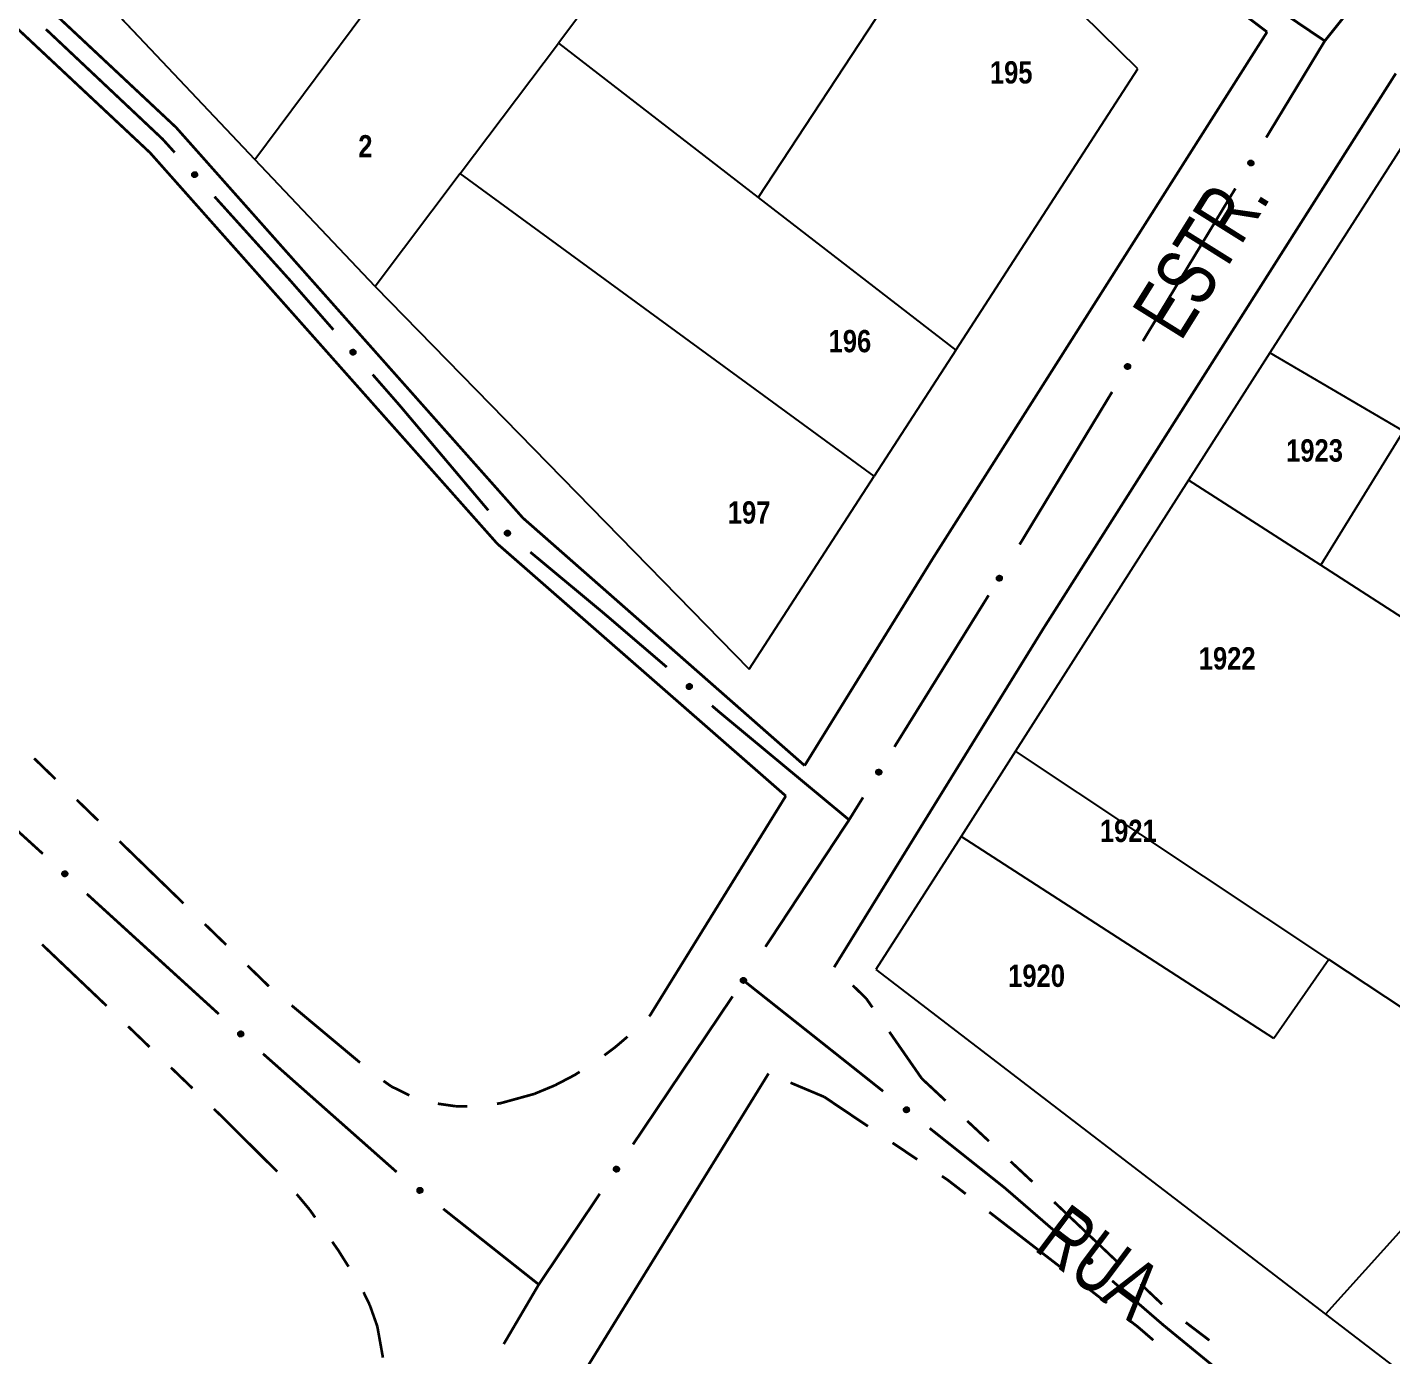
# Model space of a CAD drawing. Extents: x 201549 to 203722, y 4857623 to 4859778.
# Drawn here: x 202740.3 to 202832.1, y 4858445.6 to 4858534.9 of the extents above; entities that cross this region are included whole.
import ezdxf
from ezdxf.enums import TextEntityAlignment as Align

# ---------------------------------------------------------------- set-up
doc = ezdxf.new("R2010")
doc.units = 0
doc.header["$LTSCALE"] = 1.5
doc.header["$MEASUREMENT"] = 0
for name, color, linetype in [('CD-MALHA-LOTES', 40, 'CONTINUOUS'), ('RU-QUADRAS', 6, 'CONTINUOUS'), ('SV-EIXO-ROD-ESTR', 7, 'CONTINUOUS'), ('SV-EIXO-RUA-N-PAV', 6, 'CONTINUOUS'), ('SV-EST-MUNIC-PAV', 20, 'CONTINUOUS'), ('SV-RUA-NAO-PAV-S-GUIA-C-GUIA', 7, 'CONTINUOUS'), ('SV-TXT-MUNIC-PAV', 20, 'CONTINUOUS'), ('SV-TXT-RUA-N-PAV-S-GUIA-C-GUIA', 7, 'CONTINUOUS'), ('Th_NmrPort', 1, 'CONTINUOUS')]:
    doc.layers.add(name, color=color, linetype=linetype)
doc.styles.add('ARIAL', font='ARIAL.TTF')
doc.styles.get("Standard").update_dxf_attribs({"font": 'swisscbo.ttf'})

msp = doc.modelspace()

# ---------------------------------------------------------------- linework, layer by layer
at = {"layer": 'CD-MALHA-LOTES', "linetype": 'Continuous'}
for p, q in [((202755.58, 4858526.05), (202770.96, 4858546.69)), ((202802.94, 4858544.03), (202789.45, 4858523.5)), ((202814.98, 4858532.14), (202802.94, 4858544.03)), ((202779.27, 4858538.2), (202776.01, 4858533.87)), ((202746.59, 4858535.54), (202755.58, 4858526.05)), ((202769.41, 4858525.11), (202776.01, 4858533.87)), ((202776.01, 4858533.87), (202789.45, 4858523.5)), ((202802.74, 4858513.23), (202814.98, 4858532.14)), ((202834.32, 4858529.36), (202823.88, 4858513.04)), ((202763.69, 4858517.5), (202755.58, 4858526.05)), ((202769.41, 4858525.11), (202763.69, 4858517.5)), ((202797.26, 4858504.76), (202769.41, 4858525.11)), ((202789.45, 4858523.5), (202802.74, 4858513.23)), ((202763.69, 4858517.5), (202788.85, 4858491.77)), ((202802.74, 4858513.23), (202797.26, 4858504.76)), ((202823.88, 4858513.04), (202818.41, 4858504.48)), ((202832.87, 4858507.79), (202823.88, 4858513.04)), ((202827.31, 4858498.78), (202832.87, 4858507.79)), ((202788.85, 4858491.77), (202797.26, 4858504.76)), ((202818.41, 4858504.48), (202806.76, 4858486.27)), ((202827.31, 4858498.78), (202818.41, 4858504.48)), ((202854.84, 4858480.99), (202827.31, 4858498.78)), ((202806.76, 4858486.27), (202803.1, 4858480.54)), ((202827.84, 4858472.27), (202806.76, 4858486.27)), ((202803.1, 4858480.54), (202797.37, 4858471.58)), ((202824.14, 4858466.95), (202803.1, 4858480.54)), ((202827.84, 4858472.27), (202824.14, 4858466.95)), ((202841.14, 4858463.45), (202827.84, 4858472.27)), ((202797.37, 4858471.58), (202827.62, 4858448.41)), ((202841.14, 4858463.45), (202827.62, 4858448.41)), ((202827.62, 4858448.41), (202833.18, 4858444.15))]:
    msp.add_line(p, q, dxfattribs=at)
at = {"layer": 'RU-QUADRAS', "linetype": 'Continuous'}
msp.add_lwpolyline([(202595.46, 4858694.35, 0.01, 0.01, 0), (202622.38, 4858736.81, 0.01, 0.01, 0), (202694.57, 4858660.83, 0.01, 0.01, 0), (202716.7, 4858638.27, 0.01, 0.01, 0), (202765.13, 4858586.05, 0.01, 0.01, 0), (202784.57, 4858564.59, 0.01, 0.01, 0), (202792.21, 4858554.62, 0.01, 0.01, 0), (202814.98, 4858532.14, 0.01, 0.01, 0), (202788.85, 4858491.77, 0.01, 0.01, 0), (202763.69, 4858517.5, 0.01, 0.01, 0)], format="xyseb", close=True, dxfattribs=at)
msp.add_lwpolyline([(202833.18, 4858444.15, 0.01, 0.01, 0), (202797.37, 4858471.58, 0.01, 0.01, 0), (202834.32, 4858529.36, 0.01, 0.01, 0), (202873.31, 4858504.63, 0.01, 0.01, 0), (202890.7, 4858488.84, 0.01, 0.01, 0), (202922.54, 4858454.9, 0.01, 0.01, 0), (202935.82, 4858442.94, 0.01, 0.01, 0)], format="xyseb", dxfattribs=at)
at = {"layer": 'SV-EIXO-ROD-ESTR', "const_width": 0.18}
for points in [[(202830.319178, 4858537.455147), (202827.818646, 4858534.333074)], [(202827.566054, 4858534.017698), (202823.627982, 4858527.522324)], [(202827.818646, 4858534.333074), (202827.566054, 4858534.017698)], [(202821.554204, 4858524.101878), (202815.332871, 4858513.840542)], [(202813.259094, 4858510.420097), (202807.037761, 4858500.158761)], [(202804.95112, 4858496.746213), (202798.61591, 4858486.554789)], [(202796.504174, 4858483.157648), (202795.97624, 4858482.308362)], [(202795.97624, 4858482.308362), (202795.565837, 4858481.64815)], [(202795.565837, 4858481.64815), (202789.939978, 4858473.112824)], [(202787.728248, 4858469.779969), (202781.02806, 4858459.824695)], [(202778.794664, 4858456.50627), (202774.886221, 4858450.699027)], [(202774.690052, 4858450.407556), (202772.332099, 4858446.401295)], [(202774.886221, 4858450.699027), (202774.690052, 4858450.407556)]]:
    msp.add_lwpolyline(points, dxfattribs=at)
at = {"layer": 'SV-EIXO-ROD-ESTR'}
for points in [[(202822.759714, 4858525.877893), (202822.772029, 4858525.830561), (202822.772935, 4858525.787362), (202822.76332, 4858525.751116), (202822.746471, 4858525.721301), (202822.725799, 4858525.69274), (202822.698604, 4858525.668543), (202822.662472, 4858525.648373), (202822.615077, 4858525.635687), (202822.570764, 4858525.637668), (202822.534724, 4858525.645193), (202822.502623, 4858525.660971), (202822.475214, 4858525.681518), (202822.451014, 4858525.710598), (202822.430931, 4858525.747414), (202822.419328, 4858525.79538), (202822.418731, 4858525.837736), (202822.428951, 4858525.872552), (202822.445018, 4858525.904723), (202822.466473, 4858525.933628), (202822.493305, 4858525.957226), (202822.530409, 4858525.97738), (202822.577903, 4858525.988206), (202822.620141, 4858525.989283), (202822.655091, 4858525.979554), (202822.686408, 4858525.963023), (202822.715306, 4858525.942637), (202822.740768, 4858525.916313), (202822.759714, 4858525.877893)], [(202814.464604, 4858512.196112), (202814.476919, 4858512.148779), (202814.477824, 4858512.105581), (202814.468209, 4858512.069334), (202814.451361, 4858512.039519), (202814.430689, 4858512.010959), (202814.403494, 4858511.986762), (202814.367361, 4858511.966592), (202814.319967, 4858511.953905), (202814.275654, 4858511.955886), (202814.239613, 4858511.963411), (202814.207513, 4858511.97919), (202814.180104, 4858511.999737), (202814.155904, 4858512.028817), (202814.135821, 4858512.065633), (202814.124217, 4858512.113598), (202814.12362, 4858512.155955), (202814.133841, 4858512.19077), (202814.149908, 4858512.222942), (202814.171362, 4858512.251847), (202814.198194, 4858512.275445), (202814.235299, 4858512.295598), (202814.282792, 4858512.306424), (202814.325031, 4858512.307502), (202814.359981, 4858512.297773), (202814.391298, 4858512.281241), (202814.420196, 4858512.260856), (202814.445657, 4858512.234531), (202814.464604, 4858512.196112)], [(202805.836106, 4858497.961375), (202805.847893, 4858497.913908), (202805.848317, 4858497.870702), (202805.838299, 4858497.834565), (202805.82112, 4858497.80494), (202805.800131, 4858497.776611), (202805.772668, 4858497.752718), (202805.736314, 4858497.732952), (202805.688781, 4858497.720794), (202805.644492, 4858497.723268), (202805.608538, 4858497.731194), (202805.576615, 4858497.747329), (202805.549437, 4858497.76818), (202805.525562, 4858497.797528), (202805.50589, 4858497.834565), (202805.494822, 4858497.882657), (202805.494696, 4858497.925017), (202805.505304, 4858497.959717), (202805.521728, 4858497.991707), (202805.543503, 4858498.020372), (202805.570596, 4858498.04367), (202805.607923, 4858498.063409), (202805.655534, 4858498.073705), (202805.697782, 4858498.074312), (202805.732621, 4858498.064194), (202805.763752, 4858498.047315), (202805.792422, 4858498.026609), (202805.817588, 4858498.000003), (202805.836106, 4858497.961375)], [(202797.729386, 4858484.920129), (202797.741173, 4858484.872662), (202797.741597, 4858484.829456), (202797.731579, 4858484.793319), (202797.714399, 4858484.763693), (202797.69341, 4858484.735365), (202797.665948, 4858484.711472), (202797.629593, 4858484.691706), (202797.582061, 4858484.679548), (202797.537772, 4858484.682022), (202797.501818, 4858484.689948), (202797.469895, 4858484.706083), (202797.442716, 4858484.726934), (202797.418841, 4858484.756281), (202797.39917, 4858484.793319), (202797.388101, 4858484.841411), (202797.387976, 4858484.883771), (202797.398584, 4858484.918471), (202797.415008, 4858484.950461), (202797.436783, 4858484.979126), (202797.463876, 4858485.002424), (202797.501202, 4858485.022163), (202797.548814, 4858485.032459), (202797.591062, 4858485.033066), (202797.625901, 4858485.022948), (202797.657032, 4858485.006069), (202797.685701, 4858484.985363), (202797.710868, 4858484.958757), (202797.729386, 4858484.920129)], [(202788.623856, 4858470.913528), (202788.633916, 4858470.865666), (202788.632775, 4858470.822473), (202788.621455, 4858470.786722), (202788.603214, 4858470.757738), (202788.581212, 4858470.730189), (202788.552902, 4858470.707306), (202788.515856, 4858470.68887), (202788.467914, 4858470.678441), (202788.423744, 4858470.682518), (202788.3881, 4858470.691741), (202788.356782, 4858470.709022), (202788.330377, 4858470.730844), (202788.307581, 4858470.761036), (202788.289264, 4858470.798762), (202788.279944, 4858470.847223), (202788.281353, 4858470.88956), (202788.293211, 4858470.923853), (202788.310783, 4858470.955228), (202788.333582, 4858470.983085), (202788.361501, 4858471.005386), (202788.399518, 4858471.02376), (202788.447471, 4858471.032325), (202788.489713, 4858471.031402), (202788.524163, 4858471.020029), (202788.554663, 4858471.002033), (202788.582563, 4858470.980302), (202788.606749, 4858470.952802), (202788.623856, 4858470.913528)], [(202780.082909, 4858458.223217), (202780.092969, 4858458.175355), (202780.091828, 4858458.132162), (202780.080508, 4858458.096411), (202780.062267, 4858458.067428), (202780.040265, 4858458.039878), (202780.011955, 4858458.016996), (202779.974909, 4858457.998559), (202779.926967, 4858457.98813), (202779.882797, 4858457.992207), (202779.847153, 4858458.00143), (202779.815835, 4858458.018711), (202779.78943, 4858458.040533), (202779.766634, 4858458.070726), (202779.748317, 4858458.108451), (202779.738997, 4858458.156912), (202779.740406, 4858458.19925), (202779.752264, 4858458.233542), (202779.769836, 4858458.264917), (202779.792635, 4858458.292774), (202779.820554, 4858458.315075), (202779.858571, 4858458.333449), (202779.906524, 4858458.342014), (202779.948766, 4858458.341091), (202779.983216, 4858458.329718), (202780.013715, 4858458.311722), (202780.041616, 4858458.289991), (202780.065802, 4858458.262491), (202780.082909, 4858458.223217)]]:
    msp.add_lwpolyline(points, close=True, dxfattribs=at)
for points in [[(202822.466473, 4858525.933628), (202822.418731, 4858525.837736)], [(202822.493305, 4858525.957226), (202822.419328, 4858525.79538)], [(202822.478182, 4858525.941387), (202822.421937, 4858525.822298)], [(202822.511036, 4858525.961361), (202822.428754, 4858525.778271)], [(202822.530409, 4858525.97738), (202822.430931, 4858525.747414)], [(202822.553473, 4858525.978716), (202822.442113, 4858525.731875)], [(202822.577903, 4858525.988206), (202822.451014, 4858525.710598)], [(202822.59704, 4858525.987408), (202822.464669, 4858525.700646)], [(202822.620141, 4858525.989283), (202822.475214, 4858525.681518)], [(202822.635159, 4858525.98185), (202822.490054, 4858525.674086)], [(202822.655091, 4858525.979554), (202822.502623, 4858525.660971)], [(202822.669034, 4858525.969291), (202822.517351, 4858525.65594)], [(202822.686408, 4858525.963023), (202822.534724, 4858525.645193)], [(202822.69983, 4858525.949023), (202822.556848, 4858525.64476)], [(202822.715306, 4858525.942637), (202822.570764, 4858525.637668)], [(202822.725464, 4858525.925503), (202822.595674, 4858525.640368)], [(202822.740768, 4858525.916313), (202822.615077, 4858525.635687)], [(202822.748267, 4858525.897316), (202822.638993, 4858525.646019)], [(202822.759714, 4858525.877893), (202822.662472, 4858525.648373)], [(202822.765375, 4858525.851838), (202822.684012, 4858525.665001)], [(202822.772029, 4858525.830561), (202822.698604, 4858525.668543)], [(202822.772652, 4858525.805938), (202822.715947, 4858525.688723)], [(202822.772935, 4858525.787362), (202822.725799, 4858525.69274)], [(202814.171362, 4858512.251847), (202814.12362, 4858512.155955)], [(202814.198194, 4858512.275445), (202814.124217, 4858512.113598)], [(202814.183072, 4858512.259605), (202814.126827, 4858512.140516)], [(202814.215926, 4858512.279579), (202814.133644, 4858512.09649)], [(202814.235299, 4858512.295598), (202814.135821, 4858512.065633)], [(202814.258363, 4858512.296935), (202814.147003, 4858512.050093)], [(202814.282792, 4858512.306424), (202814.155904, 4858512.028817)], [(202814.30193, 4858512.305626), (202814.169559, 4858512.018865)], [(202814.325031, 4858512.307502), (202814.180104, 4858511.999737)], [(202814.340049, 4858512.300068), (202814.194944, 4858511.992304)], [(202814.359981, 4858512.297773), (202814.207513, 4858511.97919)], [(202814.373923, 4858512.287509), (202814.22224, 4858511.974159)], [(202814.391298, 4858512.281241), (202814.239613, 4858511.963411)], [(202814.40472, 4858512.267242), (202814.261737, 4858511.962978)], [(202814.420196, 4858512.260856), (202814.275654, 4858511.955886)], [(202814.430353, 4858512.243722), (202814.300564, 4858511.958587)], [(202814.445657, 4858512.234531), (202814.319967, 4858511.953905)], [(202814.453157, 4858512.215535), (202814.343883, 4858511.964237)], [(202814.464604, 4858512.196112), (202814.367361, 4858511.966592)], [(202814.470265, 4858512.170057), (202814.388901, 4858511.983219)], [(202814.476919, 4858512.148779), (202814.403494, 4858511.986762)], [(202814.477541, 4858512.124156), (202814.420837, 4858512.006942)], [(202814.477824, 4858512.105581), (202814.430689, 4858512.010959)], [(202805.543503, 4858498.020372), (202805.494696, 4858497.925017)], [(202805.570596, 4858498.04367), (202805.494822, 4858497.882657)], [(202805.555298, 4858498.027999), (202805.497731, 4858497.909544)], [(202805.588373, 4858498.047606), (202805.504057, 4858497.865445)], [(202805.607923, 4858498.063409), (202805.50589, 4858497.834565)], [(202805.631, 4858498.064488), (202805.516899, 4858497.818902)], [(202805.655534, 4858498.073705), (202805.525562, 4858497.797528)], [(202805.674662, 4858498.072694), (202805.539105, 4858497.787424)], [(202805.697782, 4858498.074312), (202805.549437, 4858497.76818)], [(202805.712716, 4858498.066712), (202805.564193, 4858497.760583)], [(202805.732621, 4858498.064194), (202805.576615, 4858497.747329)], [(202805.746449, 4858498.053776), (202805.591286, 4858497.742135)], [(202805.763752, 4858498.047315), (202805.608538, 4858497.731194)], [(202805.777018, 4858498.033167), (202805.630656, 4858497.730515)], [(202805.792422, 4858498.026609), (202805.644492, 4858497.723268)], [(202805.802388, 4858498.009364), (202805.669431, 4858497.725691)], [(202805.817588, 4858498.000003), (202805.688781, 4858497.720794)], [(202805.824876, 4858497.980924), (202805.71281, 4858497.730859)], [(202805.836106, 4858497.961375), (202805.736314, 4858497.732952)], [(202805.841476, 4858497.935259), (202805.758038, 4858497.749338)], [(202805.847893, 4858497.913908), (202805.772668, 4858497.752718)], [(202805.848241, 4858497.88928), (202805.790235, 4858497.772704)], [(202805.848317, 4858497.870702), (202805.800131, 4858497.776611)], [(202797.436783, 4858484.979126), (202797.387976, 4858484.883771)], [(202797.463876, 4858485.002424), (202797.388101, 4858484.841411)], [(202797.448578, 4858484.986753), (202797.39101, 4858484.868298)], [(202797.481652, 4858485.00636), (202797.397337, 4858484.824198)], [(202797.501202, 4858485.022163), (202797.39917, 4858484.793319)], [(202797.52428, 4858485.023242), (202797.410178, 4858484.777656)], [(202797.548814, 4858485.032459), (202797.418841, 4858484.756281)], [(202797.567941, 4858485.031448), (202797.432385, 4858484.746178)], [(202797.591062, 4858485.033066), (202797.442716, 4858484.726934)], [(202797.605996, 4858485.025466), (202797.457473, 4858484.719337)], [(202797.625901, 4858485.022948), (202797.469895, 4858484.706083)], [(202797.639728, 4858485.01253), (202797.484565, 4858484.700889)], [(202797.657032, 4858485.006069), (202797.501818, 4858484.689948)], [(202797.670297, 4858484.991921), (202797.523935, 4858484.689269)], [(202797.685701, 4858484.985363), (202797.537772, 4858484.682022)], [(202797.695667, 4858484.968117), (202797.562711, 4858484.684445)], [(202797.710868, 4858484.958757), (202797.582061, 4858484.679548)], [(202797.718156, 4858484.939678), (202797.60609, 4858484.689613)], [(202797.729386, 4858484.920129), (202797.629593, 4858484.691706)], [(202797.734756, 4858484.894012), (202797.651317, 4858484.708092)], [(202797.741173, 4858484.872662), (202797.665948, 4858484.711472)], [(202797.741521, 4858484.848034), (202797.683515, 4858484.731458)], [(202797.741597, 4858484.829456), (202797.69341, 4858484.735365)], [(202788.361501, 4858471.005386), (202788.279944, 4858470.847223)], [(202788.333582, 4858470.983085), (202788.281353, 4858470.88956)], [(202788.345645, 4858470.99028), (202788.283825, 4858470.873988)], [(202788.379409, 4858471.008676), (202788.288551, 4858470.829688)], [(202788.399518, 4858471.02376), (202788.289264, 4858470.798762)], [(202788.42262, 4858471.024003), (202788.299698, 4858470.782711)], [(202788.447471, 4858471.032325), (202788.307581, 4858470.761036)], [(202788.466549, 4858471.030622), (202788.32075, 4858470.750449)], [(202788.489713, 4858471.031402), (202788.330377, 4858470.730844)], [(202788.504363, 4858471.023265), (202788.344849, 4858470.722717)], [(202788.524163, 4858471.020029), (202788.356782, 4858470.709022)], [(202788.537604, 4858471.009117), (202788.371255, 4858470.703299)], [(202788.554663, 4858471.002033), (202788.3881, 4858470.691741)], [(202788.567407, 4858470.987414), (202788.410179, 4858470.690261)], [(202788.582563, 4858470.980302), (202788.423744, 4858470.682518)], [(202788.591898, 4858470.962707), (202788.448754, 4858470.684036)], [(202788.606749, 4858470.952802), (202788.467914, 4858470.678441)], [(202788.613341, 4858470.933472), (202788.492292, 4858470.68763)], [(202788.623856, 4858470.913528), (202788.515856, 4858470.68887)], [(202788.628277, 4858470.887235), (202788.538159, 4858470.704459)], [(202788.633916, 4858470.865666), (202788.552902, 4858470.707306)], [(202788.633372, 4858470.841041), (202788.571182, 4858470.726642)], [(202788.632775, 4858470.822473), (202788.581212, 4858470.730189)], [(202779.858571, 4858458.333449), (202779.748317, 4858458.108451)], [(202779.881673, 4858458.333692), (202779.758751, 4858458.0924)], [(202779.906524, 4858458.342014), (202779.766634, 4858458.070726)], [(202779.925602, 4858458.340311), (202779.779803, 4858458.060139)], [(202779.948766, 4858458.341091), (202779.78943, 4858458.040533)], [(202779.963416, 4858458.332955), (202779.803902, 4858458.032406)], [(202779.983216, 4858458.329718), (202779.815835, 4858458.018711)], [(202779.820554, 4858458.315075), (202779.738997, 4858458.156912)], [(202779.792635, 4858458.292774), (202779.740406, 4858458.19925)], [(202779.804698, 4858458.299969), (202779.742878, 4858458.183677)], [(202779.838462, 4858458.318365), (202779.747604, 4858458.139377)], [(202779.996657, 4858458.318806), (202779.830308, 4858458.012988)], [(202780.013715, 4858458.311722), (202779.847153, 4858458.00143)], [(202780.02646, 4858458.297103), (202779.869232, 4858457.99995)], [(202780.041616, 4858458.289991), (202779.882797, 4858457.992207)], [(202780.050951, 4858458.272396), (202779.907807, 4858457.993725)], [(202780.065802, 4858458.262491), (202779.926967, 4858457.98813)], [(202780.072394, 4858458.243161), (202779.951345, 4858457.997319)], [(202780.082909, 4858458.223217), (202779.974909, 4858457.998559)], [(202780.08733, 4858458.196924), (202779.997212, 4858458.014148)], [(202780.092969, 4858458.175355), (202780.011955, 4858458.016996)], [(202780.092425, 4858458.15073), (202780.030235, 4858458.036332)], [(202780.091828, 4858458.132162), (202780.040265, 4858458.039878)]]:
    msp.add_lwpolyline(points, dxfattribs=at)
at = {"layer": 'SV-EIXO-RUA-N-PAV', "const_width": 0.18}
for points in [[(202827.566054, 4858534.017698), (202820.106416, 4858539.052954)], [(202749.38637, 4858527.415688), (202741.530158, 4858534.80977)], [(202749.528111, 4858527.25876), (202749.38637, 4858527.415688)], [(202750.198397, 4858526.516658), (202749.528111, 4858527.25876)], [(202757.998108, 4858517.881264), (202752.879542, 4858523.548247)], [(202758.237787, 4858517.607827), (202757.998108, 4858517.881264)], [(202760.874434, 4858514.599822), (202758.237787, 4858517.607827)], [(202765.277077, 4858509.577088), (202763.51108, 4858511.591816)], [(202765.484184, 4858509.332041), (202765.277077, 4858509.577088)], [(202771.293731, 4858502.458239), (202765.484184, 4858509.332041)], [(202779.01485, 4858495.583013), (202774.121417, 4858499.650892)], [(202779.498615, 4858495.169267), (202779.01485, 4858495.583013)], [(202783.298424, 4858491.91943), (202779.498615, 4858495.169267)], [(202786.806423, 4858488.919168), (202786.338272, 4858489.31956)], [(202787.101878, 4858488.673916), (202786.806423, 4858488.919168)], [(202795.565837, 4858481.64815), (202787.101878, 4858488.673916)], [(202738.938006, 4858481.539955), (202741.327298, 4858479.365087)], [(202744.285341, 4858476.672509), (202753.159472, 4858468.594774)], [(202788.452309, 4858470.855793), (202794.721935, 4858465.88671)], [(202756.136922, 4858465.923821), (202764.375884, 4858458.635508)], [(202794.721935, 4858465.88671), (202795.225838, 4858465.487334)], [(202795.225838, 4858465.487334), (202797.855147, 4858463.40015)], [(202800.988053, 4858460.913204), (202805.687412, 4858457.182785)], [(202764.375884, 4858458.635508), (202765.049051, 4858458.040015)], [(202765.049051, 4858458.040015), (202765.128429, 4858457.977174)], [(202805.687412, 4858457.182785), (202806.025694, 4858456.914252)], [(202806.025694, 4858456.914252), (202810.23778, 4858453.272553)], [(202768.264612, 4858455.494362), (202774.536979, 4858450.528738)], [(202774.536979, 4858450.528738), (202774.690052, 4858450.407556)], [(202813.263654, 4858450.656432), (202816.289528, 4858448.040312)], [(202816.289528, 4858448.040312), (202816.714213, 4858447.673137)], [(202816.714213, 4858447.673137), (202822.468926, 4858442.959753)]]:
    msp.add_lwpolyline(points, dxfattribs=at)
at = {"layer": 'SV-EIXO-RUA-N-PAV'}
for points in [[(202751.553586, 4858524.852041), (202751.50471, 4858524.853833), (202751.46307, 4858524.865367), (202751.431109, 4858524.884983), (202751.407386, 4858524.909681), (202751.385962, 4858524.937682), (202751.370591, 4858524.970679), (202751.361643, 4858525.01108), (202751.363096, 4858525.060122), (202751.377714, 4858525.102001), (202751.395269, 4858525.134364), (202751.419599, 4858525.160584), (202751.447149, 4858525.180941), (202751.481952, 4858525.195774), (202751.522984, 4858525.204443), (202751.572262, 4858525.201788), (202751.613007, 4858525.190201), (202751.643423, 4858525.170416), (202751.669627, 4858525.145789), (202751.691157, 4858525.11694), (202751.706059, 4858525.084463), (202751.714713, 4858525.043135), (202751.711448, 4858524.994532), (202751.700355, 4858524.953762), (202751.681002, 4858524.923077), (202751.656177, 4858524.897824), (202751.628353, 4858524.875994), (202751.595827, 4858524.859161), (202751.553586, 4858524.852041)], [(202762.204685, 4858512.91521), (202762.155842, 4858512.917729), (202762.114378, 4858512.929882), (202762.082713, 4858512.949972), (202762.05936, 4858512.97502), (202762.038355, 4858513.003338), (202762.023477, 4858513.036559), (202762.015131, 4858513.07709), (202762.017314, 4858513.126104), (202762.032555, 4858513.167761), (202762.05059, 4858513.199859), (202762.075307, 4858513.225714), (202762.103158, 4858513.245658), (202762.138178, 4858513.259972), (202762.179334, 4858513.268028), (202762.228567, 4858513.26464), (202762.269135, 4858513.252447), (202762.299253, 4858513.232211), (202762.325088, 4858513.207198), (202762.346186, 4858513.178031), (202762.360602, 4858513.145336), (202762.368639, 4858513.103883), (202762.364652, 4858513.055335), (202762.352953, 4858513.014734), (202762.333145, 4858512.98434), (202762.307946, 4858512.95946), (202762.279801, 4858512.938047), (202762.247028, 4858512.921701), (202762.204685, 4858512.91521)], [(202772.593414, 4858500.749933), (202772.544624, 4858500.753332), (202772.503386, 4858500.766229), (202772.472088, 4858500.786886), (202772.44919, 4858500.812352), (202772.428699, 4858500.841043), (202772.414422, 4858500.874527), (202772.406807, 4858500.915201), (202772.409873, 4858500.964168), (202772.425862, 4858501.005544), (202772.444472, 4858501.037312), (202772.469652, 4858501.062717), (202772.497857, 4858501.082156), (202772.533129, 4858501.095837), (202772.574424, 4858501.10315), (202772.623587, 4858501.098876), (202772.663929, 4858501.085954), (202772.693678, 4858501.065179), (202772.719058, 4858501.039704), (202772.739627, 4858501.010162), (202772.753452, 4858500.977212), (202772.760741, 4858500.935621), (202772.755879, 4858500.887153), (202772.743451, 4858500.84677), (202772.723098, 4858500.816737), (202772.697455, 4858500.792315), (202772.668928, 4858500.771413), (202772.635867, 4858500.755659), (202772.593414, 4858500.749933)], [(202784.855991, 4858490.44245), (202784.80729, 4858490.437955), (202784.764514, 4858490.444051), (202784.730301, 4858490.459404), (202784.703605, 4858490.480855), (202784.678765, 4858490.505876), (202784.659287, 4858490.536627), (202784.645229, 4858490.575547), (202784.640378, 4858490.624369), (202784.649502, 4858490.667778), (202784.66276, 4858490.702126), (202784.683524, 4858490.731251), (202784.708235, 4858490.754975), (202784.740847, 4858490.774151), (202784.780427, 4858490.788012), (202784.829638, 4858490.791702), (202784.871533, 4858490.785438), (202784.904237, 4858490.769719), (202784.933384, 4858490.748659), (202784.958438, 4858490.72281), (202784.977384, 4858490.692514), (202784.991268, 4858490.652638), (202784.994267, 4858490.604018), (202784.988496, 4858490.562161), (202784.97324, 4858490.529246), (202784.95186, 4858490.501017), (202784.927067, 4858490.475798), (202784.89697, 4858490.454931), (202784.855991, 4858490.44245)], [(202742.774166, 4858478.196921), (202742.822984, 4858478.199909), (202742.86555, 4858478.192493), (202742.899273, 4858478.17609), (202742.925293, 4858478.153825), (202742.949348, 4858478.128048), (202742.967866, 4858478.096709), (202742.980714, 4858478.057374), (202742.984055, 4858478.008425), (202742.973593, 4858477.965319), (202742.95928, 4858477.931397), (202742.937625, 4858477.902928), (202742.912193, 4858477.87998), (202742.879004, 4858477.86182), (202742.839014, 4858477.849189), (202742.789713, 4858477.847021), (202742.748031, 4858477.854577), (202742.71583, 4858477.871299), (202742.687347, 4858477.893251), (202742.663104, 4858477.919861), (202742.645104, 4858477.950729), (202742.632458, 4858477.991015), (202742.630964, 4858478.039704), (202742.638025, 4858478.081362), (202742.654291, 4858478.11379), (202742.676534, 4858478.141346), (202742.702094, 4858478.165786), (202742.732821, 4858478.185713), (202742.774166, 4858478.196921)], [(202754.604249, 4858467.426618), (202754.653019, 4858467.430298), (202754.695686, 4858467.423488), (202754.729639, 4858467.407566), (202754.755973, 4858467.385672), (202754.780391, 4858467.36024), (202754.799352, 4858467.329167), (202754.812758, 4858467.290018), (202754.816793, 4858467.241121), (202754.806944, 4858467.197871), (202754.793115, 4858467.163749), (202754.771867, 4858467.134975), (202754.746763, 4858467.111668), (202754.713835, 4858467.09304), (202754.674029, 4858467.079841), (202754.624763, 4858467.076974), (202754.582979, 4858467.083937), (202754.550543, 4858467.1002), (202754.521751, 4858467.121745), (202754.497133, 4858467.148008), (202754.478696, 4858467.178617), (202754.46548, 4858467.21872), (202754.463294, 4858467.267383), (202754.469763, 4858467.309137), (202754.485566, 4858467.341793), (202754.507415, 4858467.369661), (202754.532626, 4858467.394462), (202754.563067, 4858467.414823), (202754.604249, 4858467.426618)], [(202799.377507, 4858462.332227), (202799.426011, 4858462.3385), (202799.468981, 4858462.333972), (202799.503733, 4858462.319881), (202799.531196, 4858462.299421), (202799.556934, 4858462.275326), (202799.577524, 4858462.245307), (202799.592996, 4858462.206928), (202799.59963, 4858462.158315), (202799.592099, 4858462.114602), (202799.580107, 4858462.079792), (202799.560422, 4858462.049927), (202799.536595, 4858462.025316), (202799.504706, 4858462.004959), (202799.465659, 4858461.98966), (202799.416616, 4858461.984172), (202799.37452, 4858461.988899), (202799.341264, 4858462.003412), (202799.311365, 4858462.023392), (202799.285384, 4858462.048307), (202799.265342, 4858462.07789), (202799.250008, 4858462.117232), (202799.245233, 4858462.165709), (202799.249469, 4858462.207749), (202799.263511, 4858462.2412), (202799.283844, 4858462.270193), (202799.307698, 4858462.296302), (202799.337012, 4858462.318255), (202799.377507, 4858462.332227)], [(202766.652196, 4858456.911259), (202766.700692, 4858456.917596), (202766.743668, 4858456.913125), (202766.778439, 4858456.899079), (202766.805928, 4858456.878656), (202766.831698, 4858456.854594), (202766.852327, 4858456.824603), (202766.86785, 4858456.786244), (202766.874548, 4858456.73764), (202766.867075, 4858456.693917), (202766.855129, 4858456.659091), (202766.835483, 4858456.6292), (202766.811689, 4858456.604558), (202766.779827, 4858456.58416), (202766.7408, 4858456.568808), (202766.691764, 4858456.563256), (202766.649662, 4858456.567928), (202766.616387, 4858456.582396), (202766.586462, 4858456.602337), (202766.560447, 4858456.627218), (202766.540367, 4858456.656775), (202766.524981, 4858456.696096), (202766.520142, 4858456.744567), (202766.524323, 4858456.786612), (202766.53832, 4858456.820082), (202766.558615, 4858456.849101), (202766.582435, 4858456.875242), (202766.61172, 4858456.897234), (202766.652196, 4858456.911259)], [(202811.714023, 4858452.141737), (202811.762748, 4858452.14597), (202811.805491, 4858452.139645), (202811.839621, 4858452.124109), (202811.866202, 4858452.102516), (202811.890907, 4858452.077362), (202811.91022, 4858452.046506), (202811.92407, 4858452.007512), (202811.928659, 4858451.958664), (202811.919302, 4858451.915305), (202811.905861, 4858451.881028), (202811.884941, 4858451.852015), (202811.860103, 4858451.828425), (202811.827389, 4858451.809424), (202811.787735, 4858451.795774), (202811.738505, 4858451.792348), (202811.696644, 4858451.798836), (202811.664026, 4858451.81473), (202811.634991, 4858451.835947), (202811.610077, 4858451.861929), (202811.591293, 4858451.892327), (202811.577623, 4858451.932277), (202811.574884, 4858451.980912), (202811.580879, 4858452.022737), (202811.596311, 4858452.05557), (202811.617842, 4858452.083684), (202811.64277, 4858452.10877), (202811.672978, 4858452.129475), (202811.714023, 4858452.141737)]]:
    msp.add_lwpolyline(points, close=True, dxfattribs=at)
for points in [[(202751.553586, 4858524.852041), (202751.361643, 4858525.01108)], [(202751.595827, 4858524.859161), (202751.363096, 4858525.060122)], [(202751.575478, 4858524.857431), (202751.366127, 4858525.034246)], [(202751.50471, 4858524.853833), (202751.370591, 4858524.970679)], [(202751.527003, 4858524.854099), (202751.371386, 4858524.985674)], [(202751.609025, 4858524.871183), (202751.37315, 4858525.077364)], [(202751.628353, 4858524.875994), (202751.377714, 4858525.102001)], [(202751.480945, 4858524.860305), (202751.384942, 4858524.948272)], [(202751.46307, 4858524.865367), (202751.385962, 4858524.937682)], [(202751.638913, 4858524.888985), (202751.388503, 4858525.113296)], [(202751.656177, 4858524.897824), (202751.395269, 4858525.134364)], [(202751.667168, 4858524.912667), (202751.410552, 4858525.147921)], [(202751.681002, 4858524.923077), (202751.419599, 4858525.160584)], [(202751.688923, 4858524.94151), (202751.435769, 4858525.168859)], [(202751.700355, 4858524.953762), (202751.447149, 4858525.180941)], [(202751.70519, 4858524.976429), (202751.4685, 4858525.185551)], [(202751.711448, 4858524.994532), (202751.481952, 4858525.195774)], [(202751.709371, 4858525.020658), (202751.504888, 4858525.198192)], [(202751.714713, 4858525.043135), (202751.522984, 4858525.204443)], [(202751.704929, 4858525.066291), (202751.553167, 4858525.19767)], [(202751.706059, 4858525.084463), (202751.572262, 4858525.201788)], [(202751.695228, 4858525.103496), (202751.597298, 4858525.191561)], [(202751.691157, 4858525.11694), (202751.613007, 4858525.190201)], [(202762.204685, 4858512.91521), (202762.015131, 4858513.07709)], [(202762.247028, 4858512.921701), (202762.017314, 4858513.126104)], [(202762.226655, 4858512.920273), (202762.019961, 4858513.100186)], [(202762.155842, 4858512.917729), (202762.023477, 4858513.036559)], [(202762.178135, 4858512.917663), (202762.024496, 4858513.051541)], [(202762.260403, 4858512.933524), (202762.027625, 4858513.143195)], [(202762.279801, 4858512.938047), (202762.032555, 4858513.167761)], [(202762.132175, 4858512.924555), (202762.037493, 4858513.013942)], [(202762.114378, 4858512.929882), (202762.038355, 4858513.003338)], [(202762.290553, 4858512.950879), (202762.043511, 4858513.178894)], [(202762.307946, 4858512.95946), (202762.05059, 4858513.199859)], [(202762.319158, 4858512.974138), (202762.066073, 4858513.213187)], [(202762.333145, 4858512.98434), (202762.075307, 4858513.225714)], [(202762.34134, 4858513.002654), (202762.091599, 4858513.233747)], [(202762.352953, 4858513.014734), (202762.103158, 4858513.245658)], [(202762.358125, 4858513.037327), (202762.124574, 4858513.24995)], [(202762.364652, 4858513.055335), (202762.138178, 4858513.259972)], [(202762.362964, 4858513.081488), (202762.161147, 4858513.262048)], [(202762.368639, 4858513.103883), (202762.179334, 4858513.268028)], [(202762.359202, 4858513.127182), (202762.209413, 4858513.260806)], [(202762.360602, 4858513.145336), (202762.228567, 4858513.26464)], [(202762.350055, 4858513.164528), (202762.253448, 4858513.254042)], [(202762.346186, 4858513.178031), (202762.269135, 4858513.252447)], [(202772.593414, 4858500.749933), (202772.406807, 4858500.915201)], [(202772.635867, 4858500.755659), (202772.409873, 4858500.964168)], [(202772.615471, 4858500.754599), (202772.412052, 4858500.938208)], [(202772.544624, 4858500.753332), (202772.414422, 4858500.874527)], [(202772.566913, 4858500.752864), (202772.41571, 4858500.889488)], [(202772.649452, 4858500.76724), (202772.42049, 4858500.981071)], [(202772.668928, 4858500.771413), (202772.425862, 4858501.005544)], [(202772.521084, 4858500.760583), (202772.428028, 4858500.851661)], [(202772.503386, 4858500.766229), (202772.428699, 4858500.841043)], [(202772.67991, 4858500.784049), (202772.437017, 4858501.016478)], [(202772.697455, 4858500.792315), (202772.444472, 4858501.037312)], [(202772.708929, 4858500.806789), (202772.460193, 4858501.050359)], [(202772.723098, 4858500.816737), (202772.469652, 4858501.062717)], [(202772.731622, 4858500.834901), (202772.486085, 4858501.070456)], [(202772.743451, 4858500.84677), (202772.497857, 4858501.082156)], [(202772.749029, 4858500.869265), (202772.519347, 4858501.086062)], [(202772.755879, 4858500.887153), (202772.533129, 4858501.095837)], [(202772.754663, 4858500.913332), (202772.556132, 4858501.097499)], [(202772.760741, 4858500.935621), (202772.574424, 4858501.10315)], [(202772.751725, 4858500.959087), (202772.604368, 4858501.095388)], [(202772.753452, 4858500.977212), (202772.623587, 4858501.098876)], [(202772.743253, 4858500.996591), (202772.648274, 4858501.087831)], [(202772.739627, 4858501.010162), (202772.663929, 4858501.085954)], [(202784.89697, 4858490.454931), (202784.640378, 4858490.624369)], [(202784.855991, 4858490.44245), (202784.645229, 4858490.575547)], [(202784.877011, 4858490.450604), (202784.646705, 4858490.599097)], [(202784.908516, 4858490.468546), (202784.648137, 4858490.64276)], [(202784.927067, 4858490.475798), (202784.649502, 4858490.667778)], [(202784.829364, 4858490.44108), (202784.658152, 4858490.5516)], [(202784.935873, 4858490.490036), (202784.658753, 4858490.680364)], [(202784.80729, 4858490.437955), (202784.659287, 4858490.536627)], [(202784.95186, 4858490.501017), (202784.66276, 4858490.702126)], [(202784.960856, 4858490.517148), (202784.676177, 4858490.717532)], [(202784.782891, 4858490.441325), (202784.676395, 4858490.516247)], [(202784.764514, 4858490.444051), (202784.678765, 4858490.505876)], [(202784.97324, 4858490.529246), (202784.683524, 4858490.731251)], [(202784.978731, 4858490.548544), (202784.698499, 4858490.741533)], [(202784.988496, 4858490.562161), (202784.708235, 4858490.754975)], [(202784.990383, 4858490.585262), (202784.728817, 4858490.762286)], [(202784.994267, 4858490.604018), (202784.740847, 4858490.774151)], [(202784.988855, 4858490.629661), (202784.763283, 4858490.779492)], [(202784.991268, 4858490.652638), (202784.780427, 4858490.788012)], [(202784.978594, 4858490.674347), (202784.81123, 4858490.785168)], [(202784.977384, 4858490.692514), (202784.829638, 4858490.791702)], [(202784.964199, 4858490.71), (202784.85578, 4858490.784772)], [(202784.958438, 4858490.72281), (202784.871533, 4858490.785438)], [(202742.630964, 4858478.039704), (202742.879004, 4858477.86182)], [(202742.632458, 4858477.991015), (202742.839014, 4858477.849189)], [(202742.635425, 4858478.058332), (202742.891395, 4858477.873308)], [(202742.63558, 4858478.013906), (202742.856413, 4858477.857175)], [(202742.638025, 4858478.081362), (202742.912193, 4858477.87998)], [(202742.644455, 4858477.968925), (202742.808314, 4858477.852984)], [(202742.645104, 4858477.950729), (202742.789713, 4858477.847021)], [(202742.648207, 4858478.094671), (202742.92234, 4858477.893114)], [(202742.654291, 4858478.11379), (202742.937625, 4858477.902928)], [(202742.657741, 4858477.932843), (202742.763798, 4858477.854756)], [(202742.663104, 4858477.919861), (202742.748031, 4858477.854577)], [(202742.667043, 4858478.1255), (202742.945394, 4858477.916414)], [(202742.676534, 4858478.141346), (202742.95928, 4858477.931397)], [(202742.692852, 4858478.151827), (202742.963958, 4858477.953025)], [(202742.702094, 4858478.165786), (202742.973593, 4858477.965319)], [(202742.72086, 4858478.172461), (202742.975731, 4858477.990283)], [(202742.732821, 4858478.185713), (202742.984055, 4858478.008425)], [(202742.752905, 4858478.189421), (202742.978512, 4858478.033881)], [(202742.774166, 4858478.196921), (202742.980714, 4858478.057374)], [(202742.800824, 4858478.197468), (202742.968538, 4858478.081709)], [(202742.822984, 4858478.199909), (202742.967866, 4858478.096709)], [(202742.847267, 4858478.195786), (202742.951396, 4858478.117608)], [(202742.86555, 4858478.192493), (202742.949348, 4858478.128048)], [(202754.463294, 4858467.267383), (202754.713835, 4858467.09304)], [(202754.46548, 4858467.21872), (202754.674029, 4858467.079841)], [(202754.46749, 4858467.286072), (202754.726062, 4858467.104702)], [(202754.468276, 4858467.241653), (202754.691313, 4858467.088074)], [(202754.469763, 4858467.309137), (202754.746763, 4858467.111668)], [(202754.477789, 4858467.196802), (202754.643278, 4858467.0832)], [(202754.478696, 4858467.178617), (202754.624763, 4858467.076974)], [(202754.479754, 4858467.322589), (202754.756722, 4858467.124946)], [(202754.485566, 4858467.341793), (202754.771867, 4858467.134975)], [(202754.491586, 4858467.160913), (202754.598741, 4858467.08434)], [(202754.497133, 4858467.148008), (202754.582979, 4858467.083937)], [(202754.498151, 4858467.353682), (202754.779443, 4858467.14857)], [(202754.507415, 4858467.369661), (202754.793115, 4858467.163749)], [(202754.523583, 4858467.380373), (202754.797485, 4858467.185442)], [(202754.532626, 4858467.394462), (202754.806944, 4858467.197871)], [(202754.551296, 4858467.401403), (202754.808728, 4858467.222863)], [(202754.563067, 4858467.414823), (202754.816793, 4858467.241121)], [(202754.583096, 4858467.418817), (202754.81089, 4858467.266496)], [(202754.604249, 4858467.426618), (202754.812758, 4858467.290018)], [(202754.630896, 4858467.427543), (202754.800237, 4858467.314177)], [(202754.653019, 4858467.430298), (202754.799352, 4858467.329167)], [(202754.677358, 4858467.426521), (202754.782587, 4858467.34983)], [(202754.695686, 4858467.423488), (202754.780391, 4858467.36024)], [(202799.245233, 4858462.165709), (202799.504706, 4858462.004959)], [(202799.248428, 4858462.184595), (202799.516294, 4858462.017256)], [(202799.249469, 4858462.207749), (202799.536595, 4858462.025316)], [(202799.250008, 4858462.117232), (202799.465659, 4858461.98966)], [(202799.251579, 4858462.140282), (202799.48248, 4858461.998802)], [(202799.25873, 4858462.221714), (202799.545833, 4858462.039105)], [(202799.263468, 4858462.096001), (202799.434773, 4858461.991376)], [(202799.263511, 4858462.2412), (202799.560422, 4858462.049927)], [(202799.265342, 4858462.07789), (202799.416616, 4858461.984172)], [(202799.275444, 4858462.253743), (202799.567262, 4858462.063906)], [(202799.279157, 4858462.060898), (202799.390239, 4858461.990142)], [(202799.283844, 4858462.270193), (202799.580107, 4858462.079792)], [(202799.285384, 4858462.048307), (202799.37452, 4858461.988899)], [(202799.299419, 4858462.281751), (202799.583315, 4858462.101686)], [(202799.307698, 4858462.296302), (202799.592099, 4858462.114602)], [(202799.325972, 4858462.304227), (202799.592548, 4858462.139654)], [(202799.337012, 4858462.318255), (202799.59963, 4858462.158315)], [(202799.3568, 4858462.32331), (202799.592383, 4858462.183339)], [(202799.377507, 4858462.332227), (202799.592996, 4858462.206928)], [(202799.404066, 4858462.33457), (202799.579206, 4858462.230385)], [(202799.426011, 4858462.3385), (202799.577524, 4858462.245307)], [(202799.450518, 4858462.336024), (202799.559682, 4858462.265048)], [(202799.468981, 4858462.333972), (202799.556934, 4858462.275326)], [(202766.520142, 4858456.744567), (202766.779827, 4858456.58416)], [(202766.523312, 4858456.763457), (202766.791398, 4858456.596472)], [(202766.524323, 4858456.786612), (202766.811689, 4858456.604558)], [(202766.524981, 4858456.696096), (202766.7408, 4858456.568808)], [(202766.526522, 4858456.719148), (202766.757609, 4858456.577972)], [(202766.533565, 4858456.80059), (202766.820908, 4858456.618359)], [(202766.53832, 4858456.820082), (202766.835483, 4858456.6292)], [(202766.538468, 4858456.674883), (202766.709912, 4858456.570483)], [(202766.540367, 4858456.656775), (202766.691764, 4858456.563256)], [(202766.550237, 4858456.832641), (202766.842305, 4858456.643189)], [(202766.554204, 4858456.639801), (202766.665379, 4858456.569191)], [(202766.558615, 4858456.849101), (202766.855129, 4858456.659091)], [(202766.560447, 4858456.627218), (202766.649662, 4858456.567928)], [(202766.574175, 4858456.86068), (202766.858308, 4858456.68099)], [(202766.582435, 4858456.875242), (202766.867075, 4858456.693917)], [(202766.600698, 4858456.883191), (202766.867491, 4858456.718969)], [(202766.61172, 4858456.897234), (202766.874548, 4858456.73764)], [(202766.631501, 4858456.902315), (202766.867268, 4858456.762655)], [(202766.652196, 4858456.911259), (202766.86785, 4858456.786244)], [(202766.678752, 4858456.913637), (202766.854029, 4858456.809684)], [(202766.700692, 4858456.917596), (202766.852327, 4858456.824603)], [(202766.725202, 4858456.915153), (202766.83446, 4858456.84432)], [(202766.743668, 4858456.913125), (202766.831698, 4858456.854594)], [(202811.574884, 4858451.980912), (202811.827389, 4858451.809424)], [(202811.577623, 4858451.932277), (202811.787735, 4858451.795774)], [(202811.578868, 4858451.999647), (202811.839482, 4858451.821224)], [(202811.580159, 4858451.95524), (202811.804924, 4858451.804203)], [(202811.580879, 4858452.022737), (202811.860103, 4858451.828425)], [(202811.59018, 4858451.9105), (202811.756948, 4858451.798784)], [(202811.590717, 4858452.036302), (202811.869911, 4858451.841814)], [(202811.596311, 4858452.05557), (202811.884941, 4858451.852015)], [(202811.60876, 4858452.067601), (202811.892362, 4858451.865695)], [(202811.617842, 4858452.083684), (202811.905861, 4858451.881028)], [(202811.633888, 4858452.094579), (202811.909985, 4858451.902769)], [(202811.64277, 4858452.10877), (202811.919302, 4858451.915305)], [(202811.66136, 4858452.115922), (202811.920801, 4858451.940316)], [(202811.672978, 4858452.129475), (202811.928659, 4858451.958664)], [(202811.692961, 4858452.133696), (202811.922468, 4858451.98397)], [(202811.714023, 4858452.141737), (202811.92407, 4858452.007512)], [(202811.740658, 4858452.142964), (202811.911275, 4858452.031527)], [(202811.762748, 4858452.14597), (202811.91022, 4858452.046506)], [(202811.787129, 4858452.142469), (202811.893222, 4858452.066978)], [(202811.805491, 4858452.139645), (202811.890907, 4858452.077362)], [(202811.591293, 4858451.892327), (202811.738505, 4858451.792348)], [(202811.604384, 4858451.87477), (202811.712401, 4858451.799418)], [(202811.610077, 4858451.861929), (202811.696644, 4858451.798836)]]:
    msp.add_lwpolyline(points, dxfattribs=at)
at = {"layer": 'SV-EST-MUNIC-PAV', "const_width": 0.18}
for points in [[(202792.575485, 4858485.297679), (202801.208868, 4858499.240202), (202823.685545, 4858534.622705)], [(202794.560988, 4858471.737137), (202808.66755, 4858494.562106), (202832.344652, 4858531.834302)], [(202782.163581, 4858468.482925), (202791.309873, 4858483.253772)], [(202761.010309, 4858418.128866), (202770.42268, 4858432.680412), (202790.14783, 4858464.596475)]]:
    msp.add_lwpolyline(points, dxfattribs=at)
at = {"layer": 'SV-RUA-NAO-PAV-S-GUIA-C-GUIA', "const_width": 0.18}
for points in [[(202318.585649, 4858977.370266), (202374.14505, 4858917.261829), (202405.011399, 4858887.104291), (202418.552271, 4858872.636165), (202455.927819, 4858832.70121), (202524.504448, 4858762.252487), (202563.225698, 4858719.612693), (202595.416012, 4858684.554781), (202625.13659, 4858653.891855), (202656.829704, 4858618.431384), (202673.455837, 4858599.628108), (202693.126151, 4858581.137909), (202720.939641, 4858552.319247), (202748.537629, 4858526.5033), (202771.893894, 4858500.219096), (202791.309873, 4858483.253772)], [(202823.685545, 4858534.622705), (202819.781804, 4858537.563798), (202816.227273, 4858539.351122), (202811.472569, 4858541.483855), (202806.05825, 4858545.616243), (202780.797, 4858573.344238), (202750.675664, 4858604.255791), (202704.826679, 4858654.024432), (202644.420539, 4858718.449989), (202621.938144, 4858742.608247), (202606.226804, 4858716.257732), (202597.938144, 4858701.721649), (202592.494845, 4858691.701031), (202597.19088, 4858686.22921), (202626.922861, 4858655.55452), (202658.653185, 4858620.052414), (202675.208997, 4858601.328669), (202694.840485, 4858582.874966), (202722.65191, 4858554.058444), (202750.286622, 4858528.208144), (202773.621695, 4858501.947789), (202792.575485, 4858485.297679)], [(202740.741759, 4858485.781119), (202742.177034, 4858484.388286)], [(202743.61231, 4858482.995452), (202745.047585, 4858481.602619)], [(202746.48286, 4858480.209786), (202750.788687, 4858476.031286)], [(202752.223962, 4858474.638453), (202753.659237, 4858473.24562)], [(202741.267643, 4858473.274393), (202745.616166, 4858469.140345)], [(202755.094513, 4858471.852786), (202756.529788, 4858470.459953)], [(202796.720759, 4858469.635853), (202795.808549, 4858470.523361)], [(202797.135454, 4858469.038379), (202796.720759, 4858469.635853)], [(202758.061314, 4858469.173949), (202762.66457, 4858465.325568)], [(202782.117987, 4858468.439082), (202782.163581, 4858468.482925)], [(202782.163581, 4858468.482925), (202782.163681, 4858468.483025)], [(202747.065306, 4858467.761944), (202748.506878, 4858466.37563)], [(202779.853088, 4858466.383247), (202780.658877, 4858467.072103)], [(202800.453608, 4858464.257732), (202798.275842, 4858467.395359)], [(202779.10195, 4858465.818272), (202779.853088, 4858466.383247)], [(202749.948451, 4858464.989315), (202751.390023, 4858463.603)], [(202777.102185, 4858464.491621), (202777.44044, 4858464.707191)], [(202764.241647, 4858464.098265), (202764.773421, 4858463.723054)], [(202774.37981, 4858463.219957), (202775.680953, 4858463.759858)], [(202775.680953, 4858463.759858), (202775.768153, 4858463.796041)], [(202775.768153, 4858463.796041), (202776.571144, 4858464.21473)], [(202776.571144, 4858464.21473), (202777.102185, 4858464.491621)], [(202793.896907, 4858463.020619), (202791.626455, 4858463.974962)], [(202800.585739, 4858464.134529), (202800.453608, 4858464.257732)], [(202802.048507, 4858462.770597), (202800.585739, 4858464.134529)], [(202764.773421, 4858463.723054), (202765.984829, 4858463.129105)], [(202772.1071, 4858462.594949), (202773.809687, 4858463.06317)], [(202773.809687, 4858463.06317), (202774.37981, 4858463.219957)], [(202794.342652, 4858462.720916), (202793.896907, 4858463.020619)], [(202752.831596, 4858462.216685), (202753.321747, 4858461.745323)], [(202767.897394, 4858462.564629), (202768.887509, 4858462.424374)], [(202768.887509, 4858462.424374), (202769.092519, 4858462.395334)], [(202769.092519, 4858462.395334), (202769.885458, 4858462.397932)], [(202771.874836, 4858462.564858), (202772.1071, 4858462.594949)], [(202796.832238, 4858461.04701), (202794.342652, 4858462.720916)], [(202753.321747, 4858461.745323), (202757.096408, 4858457.996444)], [(202804.974042, 4858460.042733), (202803.511275, 4858461.406665)], [(202800.151686, 4858458.815135), (202798.491962, 4858459.931073)], [(202807.899578, 4858457.314869), (202806.43681, 4858458.678801)], [(202802.17546, 4858457.454424), (202801.81141, 4858457.699198)], [(202802.619772, 4858457.11141), (202802.17546, 4858457.454424)], [(202758.40268, 4858456.483545), (202759.044291, 4858455.716515)], [(202803.41133, 4858456.500316), (202802.619772, 4858457.11141)], [(202759.044291, 4858455.716515), (202759.259989, 4858455.458653)], [(202809.608247, 4858455.721649), (202809.362345, 4858455.950937)], [(202810.090124, 4858455.265135), (202809.608247, 4858455.721649)], [(202759.259989, 4858455.458653), (202759.644405, 4858454.91747)], [(202809.743798, 4858451.611569), (202804.994447, 4858455.278129)], [(202813.719888, 4858451.826412), (202810.090124, 4858455.265135)], [(202760.796307, 4858453.282515), (202761.215261, 4858452.684325)], [(202761.215261, 4858452.684325), (202761.890683, 4858451.60919)], [(202812.910031, 4858449.167195), (202811.326915, 4858450.389382)], [(202816.623698, 4858449.075433), (202815.171793, 4858450.450922)], [(202762.902772, 4858449.886947), (202763.324764, 4858449.014676)], [(202763.324764, 4858449.014676), (202763.668918, 4858448.042797)], [(202763.668918, 4858448.042797), (202763.826804, 4858447.596931)], [(202763.826804, 4858447.596931), (202764.09703, 4858446.094027)], [(202815.001631, 4858447.552453), (202814.493148, 4858447.945008)], [(202815.27254, 4858447.319002), (202815.001631, 4858447.552453)], [(202816.030076, 4858446.666209), (202815.27254, 4858447.319002)], [(202819.805412, 4858446.651722), (202818.212806, 4858447.861518)], [(202764.09703, 4858446.094027), (202764.205738, 4858445.48943)]]:
    msp.add_lwpolyline(points, dxfattribs=at)

# ---------------------------------------------------------------- texts
at = {"layer": 'SV-TXT-MUNIC-PAV', "style": 'ARIAL', "width": 0.7}
msp.add_text('ESTR.', height=4, rotation=58, dxfattribs=at).set_placement((202817.875543, 4858513.749224))
at = {"layer": 'SV-TXT-RUA-N-PAV-S-GUIA-C-GUIA', "style": 'ARIAL', "width": 0.7}
msp.add_text('RUA', height=4, rotation=323, dxfattribs=at).set_placement((202807.90437, 4858452.781309))
at = {"layer": 'Th_NmrPort', "color": 1}
for s, p in [('195', (202805.038554, 4858531.907271)), ('2', (202762.548554, 4858526.937271)), ('196', (202794.188554, 4858513.837271)), ('1923', (202824.968554, 4858506.487271)), ('197', (202787.408554, 4858502.317271)), ('1922', (202819.088554, 4858492.507271)), ('1921', (202812.438554, 4858480.907271)), ('1920', (202806.268554, 4858471.167271))]:
    msp.add_text(s, height=1.5, dxfattribs=at).set_placement(p, align=Align.MIDDLE_LEFT)

doc.saveas('drawing.dxf')
